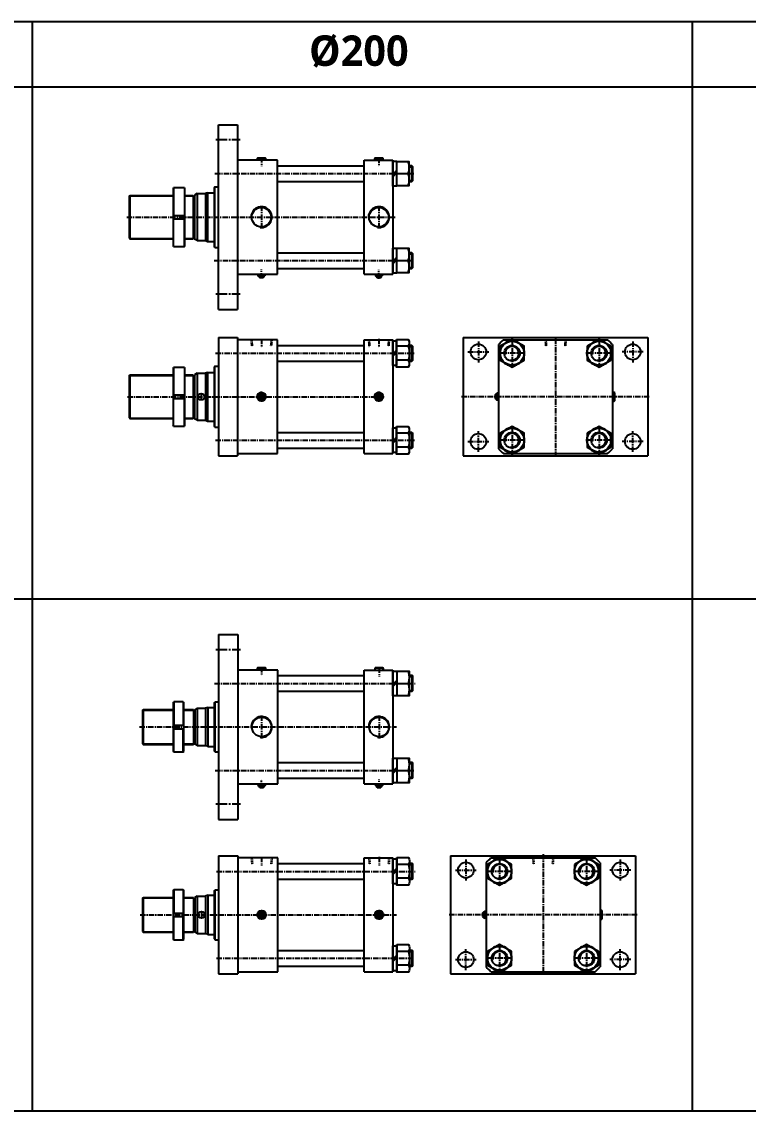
# Model space of a CAD drawing. Extents: x -819 to 8226, y -8942 to 4052.
# Drawn here: x 4885 to 6555, y 0 to 2506 of the extents above; entities that cross this region are included whole.
import ezdxf

# ---------------------------------------------------------------- set-up
doc = ezdxf.new("R2010")
doc.units = 0
doc.header["$LTSCALE"] = 10
doc.header["$MEASUREMENT"] = 0
for name, pattern in [('CENTER', [2, 1.25, -0.25, 0.25, -0.25]), ('CENTERX2', [4, 2.5, -0.5, 0.5, -0.5]), ('HIDDEN', [0.375, 0.25, -0.125])]:
    doc.linetypes.add(name, pattern=pattern)
doc.layers.get('0').update_dxf_attribs({"linetype": 'CONTINUOUS'})
doc.layers.get('DEFPOINTS').update_dxf_attribs({"linetype": 'CONTINUOUS'})
for name, color, linetype in [('CEN', 1, 'CENTERX2'), ('CENTER', 1, 'CENTER'), ('DIM', 2, 'CONTINUOUS'), ('ML', 7, 'CONTINUOUS'), ('THIN', 3, 'CONTINUOUS')]:
    doc.layers.add(name, color=color, linetype=linetype)
doc.styles.add('문자', font='romans.shx')

msp = doc.modelspace()

# ---------------------------------------------------------------- linework, layer by layer
for p, q in [((8226, 2505.7), (0, 2505.7)), ((4909.1, 0), (4909.1, 2505.7)), ((6426.9, 0), (6426.9, 2505.7)), ((8226, 2355.7), (0, 2355.7)), ((8226, 1177.9), (0, 1177.9)), ((8226, 0), (0, 0))]:
    msp.add_line(p, q)
at = {"layer": 'CEN', "color": 1, "linetype": 'CENTER', "ltscale": 1.5}
for p, q in [((5386.9, 2233.9), (5330.9, 2233.9)), ((5386.9, 1878.9), (5330.9, 1878.9)), ((5387.4, 1061.3), (5331.4, 1061.3)), ((5387.4, 706.3), (5331.4, 706.3))]:
    msp.add_line(p, q, dxfattribs=at)
at = {"layer": 'CEN', "color": 1, "linetype": 'CENTER'}
for p, q in [((5934.8, 1770.4), (5934.8, 1722.4)), ((6289.8, 1770.4), (6289.8, 1722.4)), ((5910.8, 1746.4), (5958.8, 1746.4)), ((6313.8, 1746.4), (6265.8, 1746.4)), ((5934.8, 1516.4), (5934.8, 1564.4)), ((6289.8, 1516.4), (6289.8, 1564.4)), ((5910.8, 1540.4), (5958.8, 1540.4)), ((6313.8, 1540.4), (6265.8, 1540.4)), ((5906.1, 578.7), (5906.1, 530.7)), ((6261.1, 578.7), (6261.1, 530.7)), ((5882.1, 554.7), (5930.1, 554.7)), ((6285.1, 554.7), (6237.1, 554.7)), ((5906.1, 324.7), (5906.1, 372.7)), ((6261.1, 324.7), (6261.1, 372.7)), ((5882.1, 348.7), (5930.1, 348.7)), ((6285.1, 348.7), (6237.1, 348.7))]:
    msp.add_line(p, q, dxfattribs=at)
at = {"layer": 'CENTER'}
for p, q in [((6012.3, 1775.2), (6012.3, 1711.5)), ((6212.3, 1775.2), (6212.3, 1711.5)), ((6039.9, 1743.4), (5984.7, 1743.4)), ((6239.9, 1743.4), (6184.7, 1743.4)), ((6012.3, 1575.2), (6012.3, 1511.5)), ((6212.3, 1575.2), (6212.3, 1511.5)), ((6039.9, 1543.4), (5984.7, 1543.4)), ((6239.9, 1543.4), (6184.7, 1543.4)), ((5983.6, 583.6), (5983.6, 519.8)), ((6183.6, 583.6), (6183.6, 519.8)), ((6011.2, 551.7), (5956, 551.7)), ((6211.2, 551.7), (6156, 551.7)), ((5983.6, 383.6), (5983.6, 319.8)), ((6183.6, 383.6), (6183.6, 319.8)), ((6011.2, 351.7), (5956, 351.7)), ((6211.2, 351.7), (6156, 351.7))]:
    msp.add_line(p, q, dxfattribs=at)
at = {"layer": 'DEFPOINTS', "color": 0, "linetype": 'ByBlock'}
for p in [(5326.9, 1711.9), (5336.9, 1713.4), (5336.9, 1573.4), (5337.4, 587.7)]:
    msp.add_point(p, dxfattribs=at)
at = {"layer": 'DIM', "color": 6, "linetype": 'HIDDEN'}
for p, q in [((5412, 1774.4), (5413.3, 1759.4)), ((5413.5, 1774.4), (5414.8, 1759.4)), ((5458.3, 1774.4), (5457, 1759.4)), ((5459.8, 1774.4), (5458.5, 1759.4)), ((5682, 1774.4), (5683.3, 1759.4)), ((5683.5, 1774.4), (5684.8, 1759.4)), ((5728.3, 1774.4), (5727, 1759.4)), ((5729.8, 1774.4), (5728.5, 1759.4)), ((6088.4, 1774.4), (6089.7, 1759.4)), ((6089.9, 1774.4), (6091.2, 1759.4)), ((6134.7, 1774.4), (6133.4, 1759.4)), ((6136.2, 1774.4), (6134.9, 1759.4)), ((5412.5, 582.7), (5413.8, 567.7)), ((5414, 582.7), (5415.3, 567.7)), ((5458.8, 582.7), (5457.5, 567.7)), ((5460.3, 582.7), (5459, 567.7)), ((5682.5, 582.7), (5683.8, 567.7)), ((5684, 582.7), (5685.3, 567.7)), ((5728.8, 582.7), (5727.5, 567.7)), ((5730.3, 582.7), (5729, 567.7)), ((6059.7, 582.7), (6061, 567.7)), ((6061.2, 582.7), (6062.5, 567.7)), ((6106.1, 582.7), (6104.7, 567.7)), ((6107.5, 582.7), (6106.2, 567.7))]:
    msp.add_line(p, q, dxfattribs=at)
at = {"layer": 'ML'}
for p, q in [((5336.9, 1843.9), (5336.9, 2268.9)), ((5336.9, 2268.9), (5380.9, 2268.9)), ((5380.9, 2268.9), (5380.9, 1843.9)), ((5472.9, 2187.4), (5380.9, 2187.4)), ((5426.9, 2192.4), (5425.9, 2191.4)), ((5445.9, 2191.4), (5425.9, 2191.4)), ((5425.9, 2191.4), (5425.9, 2187.4)), ((5444.9, 2192.4), (5426.9, 2192.4)), ((5444.9, 2192.4), (5445.9, 2191.4)), ((5445.9, 2187.4), (5445.9, 2191.4)), ((5472.9, 1925.4), (5472.9, 2187.4)), ((5671.9, 1925.4), (5671.9, 2187.4)), ((5671.9, 2187.4), (5737.9, 2187.4)), ((5696.9, 2192.4), (5695.9, 2191.4)), ((5715.9, 2191.4), (5695.9, 2191.4)), ((5695.9, 2191.4), (5695.9, 2187.4)), ((5714.9, 2192.4), (5696.9, 2192.4)), ((5714.9, 2192.4), (5715.9, 2191.4)), ((5715.9, 2187.4), (5715.9, 2191.4)), ((5737.9, 2187.4), (5737.9, 1925.4)), ((5746.9, 2163.4), (5737.9, 2154.4)), ((5746.9, 2158.3), (5737.9, 2149.3)), ((5746.9, 2156.4), (5773.5, 2156.4)), ((5781.8, 2138.4), (5781.8, 2174.4)), ((5131.9, 2104.9), (5133.4, 2106.4)), ((5131.9, 2104.9), (5131.9, 2007.9)), ((5133.4, 2106.4), (5133.4, 2006.4)), ((5232.8, 2122.9), (5233.8, 2123.9)), ((5232.8, 2122.9), (5232.8, 1989.9)), ((5233.8, 2123.9), (5233.8, 2060.4)), ((5258.8, 2123.9), (5233.8, 2123.9)), ((5258.8, 2123.9), (5258.8, 2060.4)), ((5258.8, 2123.9), (5259.8, 2122.9)), ((5259.8, 1989.9), (5259.8, 2122.9)), ((5278.9, 2106.4), (5278.9, 2006.4)), ((5278.9, 2104.9), (5281.9, 2104.9)), ((5287.9, 2110.4), (5281.9, 2106.9)), ((5281.9, 2106.9), (5281.9, 2005.8)), ((5287.9, 2110.4), (5287.9, 2002.4)), ((5311.9, 2112.4), (5306.9, 2110.4)), ((5306.9, 2110.4), (5306.9, 2002.4)), ((5311.9, 2112.4), (5311.9, 2000.4)), ((5328.4, 2126.4), (5326.9, 2124.9)), ((5326.9, 2124.4), (5326.9, 1988.4)), ((5328.4, 2126.4), (5336.9, 2126.4)), ((5328.9, 1986.4), (5328.9, 2126.4)), ((5232.8, 2060.4), (5259.8, 2060.4)), ((5232.8, 2052.4), (5259.8, 2052.4)), ((5233.8, 1988.9), (5233.8, 2052.4)), ((5258.8, 1988.9), (5258.8, 2052.4)), ((5131.9, 2007.9), (5133.4, 2006.4)), ((5278.9, 2007.9), (5281.9, 2007.9)), ((5287.9, 2002.4), (5281.9, 2005.8)), ((5233.8, 1988.9), (5232.8, 1989.9)), ((5233.8, 1988.9), (5258.8, 1988.9)), ((5258.8, 1988.9), (5259.8, 1989.9)), ((5306.9, 2002.4), (5311.9, 2000.4)), ((5328.4, 1986.4), (5326.9, 1987.9)), ((5328.4, 1986.4), (5336.9, 1986.4)), ((5746.9, 1963.4), (5737.9, 1954.4)), ((5746.9, 1958.3), (5737.9, 1949.3)), ((5746.9, 1956.4), (5773.5, 1956.4)), ((5781.8, 1938.4), (5781.8, 1974.4)), ((5380.9, 1925.4), (5472.9, 1925.4)), ((5427.9, 1925.4), (5427.9, 1921.4)), ((5427.9, 1921.4), (5434.6, 1921.4)), ((5428.9, 1920.4), (5427.9, 1921.4)), ((5428.9, 1920.4), (5442.9, 1920.4)), ((5430.9, 1920.4), (5430.9, 1918.4)), ((5430.9, 1918.4), (5440.9, 1918.4)), ((5431.9, 1917.4), (5430.9, 1918.4)), ((5431.9, 1917.4), (5439.9, 1917.4)), ((5434.6, 1920.4), (5434.6, 1925.4)), ((5437.2, 1920.4), (5437.2, 1925.4)), ((5443.9, 1921.4), (5437.2, 1921.4)), ((5439.9, 1917.4), (5440.9, 1918.4)), ((5440.9, 1920.4), (5440.9, 1918.4)), ((5442.9, 1920.4), (5443.9, 1921.4)), ((5443.9, 1925.4), (5443.9, 1921.4)), ((5671.9, 1925.4), (5737.9, 1925.4)), ((5697.9, 1925.4), (5697.9, 1921.4)), ((5697.9, 1921.4), (5704.6, 1921.4)), ((5698.9, 1920.4), (5697.9, 1921.4)), ((5698.9, 1920.4), (5712.9, 1920.4)), ((5700.9, 1920.4), (5700.9, 1918.4)), ((5701.9, 1917.4), (5700.9, 1918.4)), ((5700.9, 1918.4), (5710.9, 1918.4)), ((5701.9, 1917.4), (5709.9, 1917.4)), ((5704.6, 1920.4), (5704.6, 1925.4)), ((5707.2, 1920.4), (5707.2, 1925.4)), ((5713.9, 1921.4), (5707.2, 1921.4)), ((5709.9, 1917.4), (5710.9, 1918.4)), ((5710.9, 1920.4), (5710.9, 1918.4)), ((5712.9, 1920.4), (5713.9, 1921.4)), ((5713.9, 1925.4), (5713.9, 1921.4)), ((5336.9, 1843.9), (5380.9, 1843.9)), ((5336.9, 1779.4), (5336.9, 1507.4)), ((5336.9, 1779.4), (5380.9, 1779.4)), ((5380.9, 1779.4), (5380.9, 1507.4)), ((5899.8, 1779.4), (6324.8, 1779.4)), ((5899.8, 1779.4), (5899.8, 1507.4)), ((6324.8, 1779.4), (6324.8, 1507.4)), ((5472.9, 1774.4), (5380.9, 1774.4)), ((5472.9, 1512.4), (5472.9, 1774.4)), ((5671.9, 1512.4), (5671.9, 1774.4)), ((5671.9, 1774.4), (5737.9, 1774.4)), ((5737.9, 1774.4), (5737.9, 1512.4)), ((5773.5, 1759.3), (5746.9, 1759.3)), ((5775.9, 1767.2), (5775.9, 1719.6)), ((5781.8, 1725.4), (5781.8, 1761.4)), ((5981.3, 1763.1), (5981.3, 1523.6)), ((5992.5, 1774.4), (6011, 1774.4)), ((6013.6, 1774.4), (6211, 1774.4)), ((6213.6, 1774.4), (6232.1, 1774.4)), ((6243.3, 1763.1), (6243.3, 1523.6)), ((5746.9, 1750.4), (5737.9, 1741.4)), ((5746.9, 1745.3), (5737.9, 1736.3)), ((5232.8, 1709.9), (5233.8, 1710.9)), ((5232.8, 1709.9), (5232.8, 1576.9)), ((5258.8, 1710.9), (5233.8, 1710.9)), ((5233.8, 1710.9), (5233.8, 1647.4)), ((5258.8, 1710.9), (5258.8, 1647.4)), ((5258.8, 1710.9), (5259.8, 1709.9)), ((5259.8, 1576.9), (5259.8, 1709.9)), ((5328.4, 1713.4), (5326.9, 1711.9)), ((5326.9, 1711.4), (5326.9, 1575.4)), ((5328.4, 1713.4), (5336.9, 1713.4)), ((5328.9, 1573.4), (5328.9, 1713.4)), ((5773.5, 1727.5), (5746.9, 1727.5)), ((5131.9, 1691.9), (5133.4, 1693.4)), ((5131.9, 1691.9), (5131.9, 1594.9)), ((5133.4, 1693.4), (5133.4, 1593.4)), ((5278.9, 1693.4), (5278.9, 1593.4)), ((5278.9, 1691.9), (5281.9, 1691.9)), ((5287.9, 1697.4), (5281.9, 1693.9)), ((5281.9, 1693.9), (5281.9, 1592.8)), ((5287.9, 1697.4), (5287.9, 1589.4)), ((5311.9, 1699.4), (5306.9, 1697.4)), ((5306.9, 1697.4), (5306.9, 1589.4)), ((5311.9, 1699.4), (5311.9, 1587.4)), ((5232.8, 1647.4), (5259.8, 1647.4)), ((5232.8, 1639.4), (5259.8, 1639.4)), ((5233.8, 1575.9), (5233.8, 1639.4)), ((5258.8, 1575.9), (5258.8, 1639.4)), ((5434.6, 1651.3), (5428, 1644.7)), ((5428, 1642.1), (5434.6, 1635.5)), ((5437.2, 1651.3), (5443.8, 1644.7)), ((5443.8, 1642.1), (5437.2, 1635.5)), ((5704.6, 1651.3), (5698, 1644.7)), ((5698, 1642.1), (5704.6, 1635.5)), ((5707.2, 1651.3), (5713.8, 1644.7)), ((5713.8, 1642.1), (5707.2, 1635.5)), ((5973.3, 1647.4), (5974.3, 1648.4)), ((5973.3, 1647.4), (5973.3, 1639.4)), ((5973.3, 1639.4), (5974.3, 1638.4)), ((5974.3, 1648.4), (5974.3, 1638.4)), ((5976.3, 1648.4), (5974.3, 1648.4)), ((5976.3, 1638.4), (5974.3, 1638.4)), ((5976.3, 1650.4), (5977.3, 1651.4)), ((5976.3, 1650.4), (5976.3, 1636.4)), ((5976.3, 1644.7), (5981.3, 1644.7)), ((5976.3, 1642.1), (5981.3, 1642.1)), ((5976.3, 1636.4), (5977.3, 1635.4)), ((5977.3, 1651.4), (5977.3, 1644.7)), ((5981.3, 1651.4), (5977.3, 1651.4)), ((5977.3, 1635.4), (5977.3, 1642.1)), ((5981.3, 1635.4), (5977.3, 1635.4)), ((6247.3, 1653.4), (6243.3, 1653.4)), ((6243.3, 1633.4), (6247.3, 1633.4)), ((6247.3, 1633.4), (6247.3, 1653.4)), ((6248.3, 1652.4), (6247.3, 1653.4)), ((6248.3, 1634.4), (6247.3, 1633.4)), ((6248.3, 1634.4), (6248.3, 1652.4)), ((5131.9, 1594.9), (5133.4, 1593.4)), ((5278.9, 1594.9), (5281.9, 1594.9)), ((5287.9, 1589.4), (5281.9, 1592.8)), ((5306.9, 1589.4), (5311.9, 1587.4)), ((5233.8, 1575.9), (5232.8, 1576.9)), ((5233.8, 1575.9), (5258.8, 1575.9)), ((5258.8, 1575.9), (5259.8, 1576.9)), ((5328.4, 1573.4), (5326.9, 1574.9)), ((5328.4, 1573.4), (5336.9, 1573.4)), ((5773.5, 1559.3), (5746.9, 1559.3)), ((5775.9, 1567.2), (5775.9, 1519.6)), ((5781.8, 1525.4), (5781.8, 1561.4)), ((5746.9, 1550.4), (5737.9, 1541.4)), ((5746.9, 1545.3), (5737.9, 1536.3)), ((5336.9, 1507.4), (5380.9, 1507.4)), ((5380.9, 1512.4), (5472.9, 1512.4)), ((5671.9, 1512.4), (5737.9, 1512.4)), ((5773.5, 1527.5), (5746.9, 1527.5)), ((5899.8, 1507.4), (6324.8, 1507.4)), ((5992.5, 1512.4), (6011, 1512.4)), ((6013.6, 1512.4), (6211, 1512.4)), ((6213.6, 1512.4), (6232.1, 1512.4)), ((5337.4, 1096.3), (5337.4, 671.3)), ((5337.4, 1096.3), (5381.4, 1096.3)), ((5381.4, 1096.3), (5381.4, 671.3)), ((5473.4, 1014.8), (5381.4, 1014.8)), ((5427.4, 1019.8), (5426.4, 1018.8)), ((5446.4, 1018.8), (5426.4, 1018.8)), ((5426.4, 1018.8), (5426.4, 1014.8)), ((5445.4, 1019.8), (5427.4, 1019.8)), ((5445.4, 1019.8), (5446.4, 1018.8)), ((5446.4, 1014.8), (5446.4, 1018.8)), ((5473.4, 752.8), (5473.4, 1014.8)), ((5672.4, 752.8), (5672.4, 1014.8)), ((5672.4, 1014.8), (5738.4, 1014.8)), ((5697.4, 1019.8), (5696.4, 1018.8)), ((5716.4, 1018.8), (5696.4, 1018.8)), ((5696.4, 1018.8), (5696.4, 1014.8)), ((5715.4, 1019.8), (5697.4, 1019.8)), ((5715.4, 1019.8), (5716.4, 1018.8)), ((5716.4, 1014.8), (5716.4, 1018.8)), ((5738.4, 1014.8), (5738.4, 752.8)), ((5747.4, 990.9), (5738.4, 981.9)), ((5747.4, 985.8), (5738.4, 976.8)), ((5747.4, 983.8), (5773.9, 983.8)), ((5782.2, 965.8), (5782.2, 1001.8)), ((5233.2, 940.3), (5234.2, 941.3)), ((5233.2, 940.3), (5233.2, 827.3)), ((5234.2, 941.3), (5234.2, 887.8)), ((5256.2, 941.3), (5234.2, 941.3)), ((5256.2, 941.3), (5256.2, 887.8)), ((5256.2, 941.3), (5257.2, 940.3)), ((5257.2, 827.3), (5257.2, 940.3)), ((5312.4, 928.8), (5307.4, 926.8)), ((5312.4, 928.8), (5312.4, 838.8)), ((5327.4, 939.3), (5329.4, 941.3)), ((5327.4, 939.3), (5327.4, 828.3)), ((5329.4, 826.3), (5329.4, 941.3)), ((5329.4, 941.3), (5337.4, 941.3)), ((5162.4, 922.3), (5163.9, 923.8)), ((5162.4, 922.3), (5162.4, 845.3)), ((5163.9, 923.8), (5163.9, 843.8)), ((5279.4, 923.8), (5279.4, 843.8)), ((5279.4, 922.3), (5282.4, 922.3)), ((5288.4, 926.8), (5282.4, 923.3)), ((5282.4, 923.3), (5282.4, 844.3)), ((5288.4, 926.8), (5288.4, 840.8)), ((5307.4, 926.8), (5307.4, 840.8)), ((5233.2, 887.8), (5257.2, 887.8)), ((5233.2, 879.8), (5257.2, 879.8)), ((5234.2, 826.3), (5234.2, 879.8)), ((5256.2, 826.3), (5256.2, 879.8)), ((5162.4, 845.3), (5163.9, 843.8)), ((5234.2, 826.3), (5233.2, 827.3)), ((5256.2, 826.3), (5257.2, 827.3)), ((5279.4, 845.3), (5282.4, 845.3)), ((5288.4, 840.8), (5282.4, 844.3)), ((5312.4, 838.8), (5307.4, 840.8)), ((5327.4, 828.3), (5329.4, 826.3)), ((5234.2, 826.3), (5256.2, 826.3)), ((5329.4, 826.3), (5337.4, 826.3)), ((5747.4, 790.9), (5738.4, 781.9)), ((5747.4, 785.8), (5738.4, 776.8)), ((5747.4, 783.8), (5773.9, 783.8)), ((5782.2, 765.8), (5782.2, 801.8)), ((5381.4, 752.8), (5473.4, 752.8)), ((5428.4, 752.8), (5428.4, 748.8)), ((5435.1, 747.8), (5435.1, 752.8)), ((5437.7, 747.8), (5437.7, 752.8)), ((5444.4, 752.8), (5444.4, 748.8)), ((5672.4, 752.8), (5738.4, 752.8)), ((5698.4, 752.8), (5698.4, 748.8)), ((5705.1, 747.8), (5705.1, 752.8)), ((5707.7, 747.8), (5707.7, 752.8)), ((5714.4, 752.8), (5714.4, 748.8)), ((5428.4, 748.8), (5435.1, 748.8)), ((5429.4, 747.8), (5428.4, 748.8)), ((5429.4, 747.8), (5443.4, 747.8)), ((5431.4, 747.8), (5431.4, 745.8)), ((5431.4, 745.8), (5441.4, 745.8)), ((5432.4, 744.8), (5431.4, 745.8)), ((5432.4, 744.8), (5440.4, 744.8)), ((5444.4, 748.8), (5437.7, 748.8)), ((5440.4, 744.8), (5441.4, 745.8)), ((5441.4, 747.8), (5441.4, 745.8)), ((5443.4, 747.8), (5444.4, 748.8)), ((5698.4, 748.8), (5705.1, 748.8)), ((5699.4, 747.8), (5698.4, 748.8)), ((5699.4, 747.8), (5713.4, 747.8)), ((5701.4, 747.8), (5701.4, 745.8)), ((5702.4, 744.8), (5701.4, 745.8)), ((5701.4, 745.8), (5711.4, 745.8)), ((5702.4, 744.8), (5710.4, 744.8)), ((5714.4, 748.8), (5707.7, 748.8)), ((5710.4, 744.8), (5711.4, 745.8)), ((5711.4, 747.8), (5711.4, 745.8)), ((5713.4, 747.8), (5714.4, 748.8)), ((5337.4, 671.3), (5381.4, 671.3)), ((5337.4, 587.7), (5337.4, 315.7)), ((5337.4, 587.7), (5381.4, 587.7)), ((5381.4, 587.7), (5381.4, 315.7)), ((5473.4, 582.7), (5381.4, 582.7)), ((5473.4, 320.7), (5473.4, 582.7)), ((5672.4, 320.7), (5672.4, 582.7)), ((5672.4, 582.7), (5738.4, 582.7)), ((5738.4, 582.7), (5738.4, 320.7)), ((5871.1, 587.7), (6296.1, 587.7)), ((5871.1, 587.7), (5871.1, 315.7)), ((5963.9, 582.7), (5982.3, 582.7)), ((5984.9, 582.7), (6182.3, 582.7)), ((6184.9, 582.7), (6203.4, 582.7)), ((6296.1, 587.7), (6296.1, 315.7)), ((5747.4, 558.7), (5738.4, 549.7)), ((5747.4, 553.6), (5738.4, 544.6)), ((5773.9, 567.6), (5747.4, 567.6)), ((5776.4, 575.5), (5776.4, 527.9)), ((5782.2, 533.7), (5782.2, 569.7)), ((5952.6, 571.5), (5952.6, 331.9)), ((6214.6, 571.5), (6214.6, 331.9)), ((5773.9, 535.8), (5747.4, 535.8)), ((5233.2, 508.2), (5234.2, 509.2)), ((5233.2, 508.2), (5233.2, 395.2)), ((5256.2, 509.2), (5234.2, 509.2)), ((5234.2, 509.2), (5234.2, 455.7)), ((5256.2, 509.2), (5257.2, 508.2)), ((5256.2, 509.2), (5256.2, 455.7)), ((5257.2, 395.2), (5257.2, 508.2)), ((5327.4, 507.2), (5329.4, 509.2)), ((5327.4, 507.2), (5327.4, 396.2)), ((5329.4, 509.2), (5337.4, 509.2)), ((5329.4, 394.2), (5329.4, 509.2)), ((5162.4, 490.2), (5163.9, 491.7)), ((5162.4, 490.2), (5162.4, 413.2)), ((5163.9, 491.7), (5163.9, 411.7)), ((5279.4, 491.7), (5279.4, 411.7)), ((5279.4, 490.2), (5282.4, 490.2)), ((5288.4, 494.7), (5282.4, 491.2)), ((5282.4, 491.2), (5282.4, 412.1)), ((5288.4, 494.7), (5288.4, 408.7)), ((5312.4, 496.7), (5307.4, 494.7)), ((5307.4, 494.7), (5307.4, 408.7)), ((5312.4, 496.7), (5312.4, 406.7)), ((5233.2, 455.7), (5257.2, 455.7)), ((5435.1, 459.6), (5428.5, 453)), ((5437.7, 459.6), (5444.3, 453)), ((5705.1, 459.6), (5698.5, 453)), ((5707.7, 459.6), (5714.3, 453)), ((5944.6, 455.7), (5945.6, 456.7)), ((5944.6, 455.7), (5944.6, 447.7)), ((5945.6, 456.7), (5945.6, 446.7)), ((5947.6, 456.7), (5945.6, 456.7)), ((5947.6, 458.7), (5948.6, 459.7)), ((5947.6, 458.7), (5947.6, 444.7)), ((5947.6, 453), (5952.6, 453)), ((5948.6, 459.7), (5948.6, 453)), ((5952.6, 459.7), (5948.6, 459.7)), ((6218.6, 461.7), (6214.6, 461.7)), ((6218.6, 441.7), (6218.6, 461.7)), ((6219.6, 460.7), (6218.6, 461.7)), ((6219.6, 442.7), (6219.6, 460.7)), ((5233.2, 447.7), (5257.2, 447.7)), ((5234.2, 394.2), (5234.2, 447.7)), ((5256.2, 394.2), (5256.2, 447.7)), ((5428.5, 450.4), (5435.1, 443.8)), ((5444.3, 450.4), (5437.7, 443.8)), ((5698.5, 450.4), (5705.1, 443.8)), ((5714.3, 450.4), (5707.7, 443.8)), ((5944.6, 447.7), (5945.6, 446.7)), ((5947.6, 446.7), (5945.6, 446.7)), ((5947.6, 450.4), (5952.6, 450.4)), ((5947.6, 444.7), (5948.6, 443.7)), ((5948.6, 443.7), (5948.6, 450.4)), ((5952.6, 443.7), (5948.6, 443.7)), ((6214.6, 441.7), (6218.6, 441.7)), ((6219.6, 442.7), (6218.6, 441.7)), ((5162.4, 413.2), (5163.9, 411.7)), ((5279.4, 413.2), (5282.4, 413.2)), ((5288.4, 408.7), (5282.4, 412.1)), ((5312.4, 406.7), (5307.4, 408.7)), ((5234.2, 394.2), (5233.2, 395.2)), ((5234.2, 394.2), (5256.2, 394.2)), ((5256.2, 394.2), (5257.2, 395.2)), ((5327.4, 396.2), (5329.4, 394.2)), ((5329.4, 394.2), (5337.4, 394.2)), ((5747.4, 358.7), (5738.4, 349.7)), ((5747.4, 353.6), (5738.4, 344.6)), ((5773.9, 367.6), (5747.4, 367.6)), ((5776.4, 375.5), (5776.4, 327.9)), ((5782.2, 333.7), (5782.2, 369.7)), ((5773.9, 335.8), (5747.4, 335.8)), ((5337.4, 315.7), (5381.4, 315.7)), ((5381.4, 320.7), (5473.4, 320.7)), ((5672.4, 320.7), (5738.4, 320.7)), ((5871.1, 315.7), (6296.1, 315.7)), ((5963.9, 320.7), (5982.3, 320.7)), ((5984.9, 320.7), (6182.3, 320.7)), ((6184.9, 320.7), (6203.4, 320.7))]:
    msp.add_line(p, q, dxfattribs=at)
at = {"layer": 'ML', "color": 2}
for p, q in [((5426.4, 2191.9), (5426.4, 2187.4)), ((5445.4, 2187.4), (5445.4, 2191.9)), ((5696.4, 2191.9), (5696.4, 2187.4)), ((5715.4, 2187.4), (5715.4, 2191.9)), ((5132.4, 2105.4), (5232.8, 2105.4)), ((5259.8, 2105.4), (5278.9, 2105.4)), ((5132.4, 2007.4), (5232.8, 2007.4)), ((5259.8, 2007.4), (5278.9, 2007.4)), ((5431.4, 1920.4), (5431.4, 1917.9)), ((5440.4, 1920.4), (5440.4, 1917.9)), ((5701.4, 1920.4), (5701.4, 1917.9)), ((5710.4, 1920.4), (5710.4, 1917.9)), ((5132.4, 1692.4), (5232.8, 1692.4)), ((5259.8, 1692.4), (5278.9, 1692.4)), ((5976.3, 1647.9), (5973.8, 1647.9)), ((5976.3, 1638.9), (5973.8, 1638.9)), ((6247.8, 1652.9), (6243.3, 1652.9)), ((6243.3, 1633.9), (6247.8, 1633.9)), ((5132.4, 1594.4), (5232.8, 1594.4)), ((5259.8, 1594.4), (5278.9, 1594.4)), ((5426.9, 1019.3), (5426.9, 1014.8)), ((5445.9, 1014.8), (5445.9, 1019.3)), ((5696.9, 1019.3), (5696.9, 1014.8)), ((5715.9, 1014.8), (5715.9, 1019.3)), ((5162.9, 922.8), (5233.2, 922.8)), ((5257.2, 922.8), (5279.4, 922.8)), ((5162.9, 844.8), (5233.2, 844.8)), ((5257.2, 844.8), (5279.4, 844.8)), ((5431.9, 747.8), (5431.9, 745.3)), ((5440.9, 747.8), (5440.9, 745.3)), ((5701.9, 747.8), (5701.9, 745.3)), ((5710.9, 747.8), (5710.9, 745.3)), ((5162.9, 490.7), (5233.2, 490.7)), ((5257.2, 490.7), (5279.4, 490.7)), ((5947.6, 456.2), (5945.1, 456.2)), ((6219.1, 461.2), (6214.6, 461.2)), ((5947.6, 447.2), (5945.1, 447.2)), ((6214.6, 442.2), (6219.1, 442.2)), ((5162.9, 412.7), (5233.2, 412.7)), ((5257.2, 412.7), (5279.4, 412.7))]:
    msp.add_line(p, q, dxfattribs=at)
at = {"layer": 'ML', "color": 1, "linetype": 'CENTER'}
for p, q in [((5435.9, 2194.2), (5435.9, 2173.8)), ((5705.9, 2193.1), (5705.9, 2172.6)), ((5329.1, 2156.4), (5789.1, 2156.4)), ((5435.9, 2082.7), (5435.9, 2030.1)), ((5705.9, 2082.7), (5705.9, 2030.1)), ((5126.1, 2056.4), (5745.7, 2056.4)), ((5326.9, 1956.4), (5786.1, 1956.4)), ((5435.9, 1915.4), (5435.9, 1935.8)), ((5705.9, 1914.8), (5705.9, 1935.3)), ((5435.9, 1776.7), (5435.9, 1756.2)), ((5705.9, 1776.7), (5705.9, 1756.2)), ((6112.3, 1777.4), (6112.3, 1509.9)), ((5330.6, 1743.4), (5787.2, 1743.4)), ((5435.9, 1654.4), (5435.9, 1632.4)), ((5705.9, 1654.4), (5705.9, 1632.4)), ((5127.7, 1643.4), (5701.7, 1643.4)), ((5297.4, 1651.6), (5297.4, 1635.1)), ((6328, 1643.4), (5896.3, 1643.4)), ((5330.4, 1543.4), (5788.9, 1543.4)), ((5436.4, 1021.7), (5436.4, 1001.2)), ((5706.4, 1020.5), (5706.4, 1000.1)), ((5328.2, 983.8), (5789.6, 983.8)), ((5436.4, 910.1), (5436.4, 857.5)), ((5706.4, 910.1), (5706.4, 857.5)), ((5155.5, 883.8), (5746.2, 883.8)), ((5329.2, 783.8), (5786.6, 783.8)), ((5436.4, 742.8), (5436.4, 763.2)), ((5706.4, 742.3), (5706.4, 762.7)), ((5436.4, 585), (5436.4, 564.5)), ((5706.4, 585), (5706.4, 564.5)), ((6083.6, 591.4), (6083.6, 312.4)), ((5332.9, 551.7), (5789.6, 551.7)), ((5156.9, 451.7), (5746.2, 451.7)), ((5297.9, 459.9), (5297.9, 443.4)), ((5436.4, 462.7), (5436.4, 440.7)), ((5706.4, 462.7), (5706.4, 440.7)), ((6299.8, 451.7), (5864.8, 451.7)), ((5332.6, 351.7), (5786.6, 351.7))]:
    msp.add_line(p, q, dxfattribs=at)
at = {"layer": 'ML', "color": 7, "linetype": 'Continuous'}
for p, q in [((5472.9, 2174.4), (5671.9, 2174.4)), ((5472.9, 2138.4), (5671.9, 2138.4)), ((5133.4, 2106.4), (5232.8, 2106.4)), ((5259.8, 2106.4), (5278.9, 2106.4)), ((5287.9, 2110.4), (5306.9, 2110.4)), ((5311.9, 2112.4), (5326.9, 2112.4)), ((5133.4, 2006.4), (5232.8, 2006.4)), ((5259.8, 2006.4), (5278.9, 2006.4)), ((5287.9, 2002.4), (5306.9, 2002.4)), ((5311.9, 2000.4), (5326.9, 2000.4)), ((5472.9, 1974.4), (5671.9, 1974.4)), ((5472.9, 1938.4), (5671.9, 1938.4)), ((5472.9, 1761.4), (5671.9, 1761.4)), ((5472.9, 1725.4), (5671.9, 1725.4)), ((5133.4, 1693.4), (5232.8, 1693.4)), ((5259.8, 1693.4), (5278.9, 1693.4)), ((5287.9, 1697.4), (5306.9, 1697.4)), ((5311.9, 1699.4), (5326.9, 1699.4)), ((5133.4, 1593.4), (5232.8, 1593.4)), ((5259.8, 1593.4), (5278.9, 1593.4)), ((5287.9, 1589.4), (5306.9, 1589.4)), ((5311.9, 1587.4), (5326.9, 1587.4)), ((5472.9, 1561.4), (5671.9, 1561.4)), ((5472.9, 1525.4), (5671.9, 1525.4)), ((5473.4, 1001.8), (5672.4, 1001.8)), ((5473.4, 965.8), (5672.4, 965.8)), ((5312.4, 928.8), (5327.4, 928.8)), ((5163.9, 923.8), (5233.2, 923.8)), ((5257.2, 923.8), (5279.4, 923.8)), ((5288.4, 926.8), (5307.4, 926.8)), ((5163.9, 843.8), (5233.2, 843.8)), ((5257.2, 843.8), (5279.4, 843.8)), ((5288.4, 840.8), (5307.4, 840.8)), ((5312.4, 838.8), (5327.4, 838.8)), ((5473.4, 801.8), (5672.4, 801.8)), ((5473.4, 765.8), (5672.4, 765.8)), ((5473.4, 569.7), (5672.4, 569.7)), ((5473.4, 533.7), (5672.4, 533.7)), ((5163.9, 491.7), (5233.2, 491.7)), ((5257.2, 491.7), (5279.4, 491.7)), ((5288.4, 494.7), (5307.4, 494.7)), ((5312.4, 496.7), (5327.4, 496.7)), ((5163.9, 411.7), (5233.2, 411.7)), ((5257.2, 411.7), (5279.4, 411.7)), ((5288.4, 408.7), (5307.4, 408.7)), ((5312.4, 406.7), (5327.4, 406.7)), ((5473.4, 369.7), (5672.4, 369.7)), ((5473.4, 333.7), (5672.4, 333.7))]:
    msp.add_line(p, q, dxfattribs=at)
at = {"layer": 'ML'}
for points in [[(5737.9, 2127.9), (5737.9, 2184.8), (5746.9, 2184.8), (5746.9, 2127.9), (5737.9, 2127.9)], [(5775.9, 2138.4), (5781.8, 2138.4), (5783.9, 2140.5), (5783.9, 2172.2), (5781.8, 2174.4), (5775.9, 2174.4)], [(5737.9, 1927.9), (5737.9, 1984.8), (5746.9, 1984.8), (5746.9, 1927.9), (5737.9, 1927.9)], [(5775.9, 1938.4), (5781.8, 1938.4), (5783.9, 1940.5), (5783.9, 1972.2), (5781.8, 1974.4), (5775.9, 1974.4)], [(5737.9, 1714.9), (5737.9, 1771.8), (5746.9, 1771.8), (5746.9, 1714.9), (5737.9, 1714.9)], [(5775.9, 1725.4), (5781.8, 1725.4), (5783.9, 1727.5), (5783.9, 1759.2), (5781.8, 1761.4), (5775.9, 1761.4)], [(5984.8, 1759.3), (5984.8, 1727.5), (6012.3, 1711.6), (6039.8, 1727.5), (6039.8, 1759.3), (6012.3, 1775.1), (5984.8, 1759.3)], [(6184.8, 1759.3), (6184.8, 1727.5), (6212.3, 1711.6), (6239.8, 1727.5), (6239.8, 1759.3), (6212.3, 1775.1), (6184.8, 1759.3)], [(5737.9, 1514.9), (5737.9, 1571.8), (5746.9, 1571.8), (5746.9, 1514.9), (5737.9, 1514.9)], [(5775.9, 1525.4), (5781.8, 1525.4), (5783.9, 1527.5), (5783.9, 1559.2), (5781.8, 1561.4), (5775.9, 1561.4)], [(5984.8, 1559.3), (5984.8, 1527.5), (6012.3, 1511.6), (6039.8, 1527.5), (6039.8, 1559.3), (6012.3, 1575.1), (5984.8, 1559.3)], [(6184.8, 1559.3), (6184.8, 1527.5), (6212.3, 1511.6), (6239.8, 1527.5), (6239.8, 1559.3), (6212.3, 1575.1), (6184.8, 1559.3)], [(5738.4, 955.4), (5738.4, 1012.3), (5747.4, 1012.3), (5747.4, 955.4), (5738.4, 955.4)], [(5776.4, 965.8), (5782.2, 965.8), (5784.4, 968), (5784.4, 999.6), (5782.2, 1001.8), (5776.4, 1001.8)], [(5738.4, 755.4), (5738.4, 812.3), (5747.4, 812.3), (5747.4, 755.4), (5738.4, 755.4)], [(5776.4, 765.8), (5782.2, 765.8), (5784.4, 768), (5784.4, 799.6), (5782.2, 801.8), (5776.4, 801.8)], [(5738.4, 523.2), (5738.4, 580.1), (5747.4, 580.1), (5747.4, 523.2), (5738.4, 523.2)], [(5956.1, 567.6), (5956.1, 535.8), (5983.6, 519.9), (6011.1, 535.8), (6011.1, 567.6), (5983.6, 583.4), (5956.1, 567.6)], [(6156.1, 567.6), (6156.1, 535.8), (6183.6, 519.9), (6211.1, 535.8), (6211.1, 567.6), (6183.6, 583.4), (6156.1, 567.6)], [(5776.4, 533.7), (5782.2, 533.7), (5784.4, 535.8), (5784.4, 567.5), (5782.2, 569.7), (5776.4, 569.7)], [(5738.4, 323.2), (5738.4, 380.1), (5747.4, 380.1), (5747.4, 323.2), (5738.4, 323.2)], [(5956.1, 367.6), (5956.1, 335.8), (5983.6, 319.9), (6011.1, 335.8), (6011.1, 367.6), (5983.6, 383.4), (5956.1, 367.6)], [(6156.1, 367.6), (6156.1, 335.8), (6183.6, 319.9), (6211.1, 335.8), (6211.1, 367.6), (6183.6, 383.4), (6156.1, 367.6)], [(5776.4, 333.7), (5782.2, 333.7), (5784.4, 335.8), (5784.4, 367.5), (5782.2, 369.7), (5776.4, 369.7)]]:
    msp.add_lwpolyline(points, dxfattribs=at)
for points in [[(5746.9, 2128.9), (5775.9, 2128.9), (5775.9, 2183.9), (5746.9, 2183.9)], [(5746.9, 1928.9), (5775.9, 1928.9), (5775.9, 1983.9), (5746.9, 1983.9)], [(5747.4, 956.3), (5776.4, 956.3), (5776.4, 1011.3), (5747.4, 1011.3)], [(5747.4, 756.3), (5776.4, 756.3), (5776.4, 811.3), (5747.4, 811.3)]]:
    msp.add_lwpolyline(points, close=True, dxfattribs=at)
for points in [[(5773.5, 2128.9, 0.178633), (5773.5, 2156.4, 0.178633), (5773.5, 2183.9)], [(5773.5, 1928.9, 0.178633), (5773.5, 1956.4, 0.178633), (5773.5, 1983.9)], [(5746.9, 1775.1), (5773.5, 1775.1, -0.309401), (5773.5, 1759.3, -0.154701), (5773.5, 1727.5, -0.309401), (5773.5, 1711.6), (5746.9, 1711.6), (5746.9, 1775.1)], [(5746.9, 1575.1), (5773.5, 1575.1, -0.309401), (5773.5, 1559.3, -0.154701), (5773.5, 1527.5, -0.309401), (5773.5, 1511.6), (5746.9, 1511.6), (5746.9, 1575.1)], [(5773.9, 956.3, 0.178633), (5773.9, 983.8, 0.178633), (5773.9, 1011.3)], [(5773.9, 756.3, 0.178633), (5773.9, 783.8, 0.178633), (5773.9, 811.3)], [(5747.4, 583.4), (5773.9, 583.4, -0.309401), (5773.9, 567.6, -0.154701), (5773.9, 535.8, -0.309401), (5773.9, 519.9), (5747.4, 519.9), (5747.4, 583.4)], [(5747.4, 383.4), (5773.9, 383.4, -0.309401), (5773.9, 367.6, -0.154701), (5773.9, 335.8, -0.309401), (5773.9, 319.9), (5747.4, 319.9), (5747.4, 383.4)]]:
    msp.add_lwpolyline(points, format="xyb", dxfattribs=at)
for centre, radius in [((5435.9, 2056.4), 22.4), ((5705.9, 2056.4), 22.4), ((5934.8, 1746.4), 18), ((6012.3, 1743.4), 27.5), ((6012.3, 1743.4), 18), ((6212.3, 1743.4), 27.5), ((6212.3, 1743.4), 18), ((6289.8, 1746.4), 18), ((5297.4, 1643.4), 7.5), ((5435.9, 1643.4), 10), ((5435.9, 1643.4), 8), ((5435.9, 1643.4), 4.5), ((5705.9, 1643.4), 10), ((5705.9, 1643.4), 8), ((5705.9, 1643.4), 4.5), ((5934.8, 1540.4), 18), ((6012.3, 1543.4), 27.5), ((6012.3, 1543.4), 18), ((6212.3, 1543.4), 27.5), ((6212.3, 1543.4), 18), ((6289.8, 1540.4), 18), ((5436.4, 883.8), 22.4), ((5706.4, 883.8), 22.4), ((5983.6, 551.7), 27.5), ((6183.6, 551.7), 27.5), ((5906.1, 554.7), 18), ((5983.6, 551.7), 18), ((6183.6, 551.7), 18), ((6261.1, 554.7), 18), ((5297.9, 451.7), 7.5), ((5436.4, 451.7), 10), ((5436.4, 451.7), 8), ((5436.4, 451.7), 4.5), ((5706.4, 451.7), 10), ((5706.4, 451.7), 8), ((5706.4, 451.7), 4.5), ((5983.6, 351.7), 27.5), ((6183.6, 351.7), 27.5), ((5906.1, 348.7), 18), ((5983.6, 351.7), 18), ((6183.6, 351.7), 18), ((6261.1, 348.7), 18)]:
    msp.add_circle(centre, radius, dxfattribs=at)
at = {"layer": 'ML', "color": 2}
for centre, radius, start, end in [((5435.9, 2056.4), 23.9, 262.2037, 186.1405), ((5705.9, 2056.4), 23.9, 262.2037, 186.1405), ((6012.3, 1743.4), 15.8, 256.4249, 190.606), ((6212.3, 1743.4), 15.8, 256.4249, 190.606), ((5435.9, 1643.4), 9.5, 261.4114, 188.1478), ((5435.9, 1643.4), 5, 257.904, 186.2569), ((5705.9, 1643.4), 9.5, 261.4114, 188.1478), ((5705.9, 1643.4), 5, 257.904, 186.2569), ((6012.3, 1543.4), 15.8, 256.4249, 190.606), ((6212.3, 1543.4), 15.8, 256.4249, 190.606), ((5436.4, 883.8), 23.9, 262.2037, 186.1405), ((5706.4, 883.8), 23.9, 262.2037, 186.1405), ((5983.6, 551.7), 15.8, 256.4249, 190.606), ((6183.6, 551.7), 15.8, 256.4249, 190.606), ((5436.4, 451.7), 9.5, 261.4114, 188.1478), ((5436.4, 451.7), 5, 257.904, 186.2569), ((5706.4, 451.7), 9.5, 261.4114, 188.1478), ((5706.4, 451.7), 5, 257.904, 186.2569), ((5983.6, 351.7), 15.8, 256.4249, 190.606), ((6183.6, 351.7), 15.8, 256.4249, 190.606)]:
    msp.add_arc(centre, radius, start, end, dxfattribs=at)
at = {"layer": 'ML'}
for centre, radius, start, end in [((6112.3, 1643.4), 177.5, 132.4363, 137.5637), ((6012.3, 1743.4), 28.5, 105.1518, 134.8482), ((6012.3, 1743.4), 28.5, 45.1518, 74.8482), ((6212.3, 1743.4), 28.5, 105.1518, 134.8482), ((6212.3, 1743.4), 28.5, 45.1518, 74.8482), ((6112.3, 1643.4), 177.5, 42.4363, 47.5637), ((6012.3, 1743.4), 28.5, 165.1518, 194.8482), ((6012.3, 1743.4), 28.5, 345.1518, 14.8482), ((6212.3, 1743.4), 28.5, 165.1518, 194.8482), ((6212.3, 1743.4), 28.5, 345.1518, 14.8482), ((6012.3, 1743.4), 28.5, 225.1518, 254.8482), ((6012.3, 1743.4), 28.5, 285.1518, 314.8482), ((6212.3, 1743.4), 28.5, 225.1518, 254.8482), ((6212.3, 1743.4), 28.5, 285.1518, 314.8482), ((6012.3, 1543.4), 28.5, 105.1518, 134.8482), ((6012.3, 1543.4), 28.5, 45.1518, 74.8482), ((6212.3, 1543.4), 28.5, 105.1518, 134.8482), ((6212.3, 1543.4), 28.5, 45.1518, 74.8482), ((6012.3, 1543.4), 28.5, 165.1518, 194.8482), ((6012.3, 1543.4), 28.5, 345.1518, 14.8482), ((6212.3, 1543.4), 28.5, 165.1518, 194.8482), ((6212.3, 1543.4), 28.5, 345.1518, 14.8482), ((6112.3, 1643.4), 177.5, 222.4363, 227.5637), ((6012.3, 1543.4), 28.5, 225.1518, 254.8482), ((6012.3, 1543.4), 28.5, 285.1518, 314.8482), ((6212.3, 1543.4), 28.5, 225.1518, 254.8482), ((6212.3, 1543.4), 28.5, 285.1518, 314.8482), ((6112.3, 1643.4), 177.5, 312.4363, 317.5637), ((6083.6, 451.7), 177.5, 132.4363, 137.5637), ((5983.6, 551.7), 28.5, 105.1518, 134.8482), ((5983.6, 551.7), 28.5, 45.1518, 74.8482), ((6183.6, 551.7), 28.5, 105.1518, 134.8482), ((6183.6, 551.7), 28.5, 45.1518, 74.8482), ((6083.6, 451.7), 177.5, 42.4363, 47.5637), ((5983.6, 551.7), 28.5, 165.1518, 194.8482), ((5983.6, 551.7), 28.5, 345.1518, 14.8482), ((6183.6, 551.7), 28.5, 165.1518, 194.8482), ((6183.6, 551.7), 28.5, 345.1518, 14.8482), ((5983.6, 551.7), 28.5, 225.1518, 254.8482), ((5983.6, 551.7), 28.5, 285.1518, 314.8482), ((6183.6, 551.7), 28.5, 225.1518, 254.8482), ((6183.6, 551.7), 28.5, 285.1518, 314.8482), ((5983.6, 351.7), 28.5, 105.1518, 134.8482), ((5983.6, 351.7), 28.5, 45.1518, 74.8482), ((6183.6, 351.7), 28.5, 105.1518, 134.8482), ((6183.6, 351.7), 28.5, 45.1518, 74.8482), ((5983.6, 351.7), 28.5, 165.1518, 194.8482), ((5983.6, 351.7), 28.5, 345.1518, 14.8482), ((6183.6, 351.7), 28.5, 165.1518, 194.8482), ((6183.6, 351.7), 28.5, 345.1518, 14.8482), ((6083.6, 451.7), 177.5, 222.4363, 227.5637), ((5983.6, 351.7), 28.5, 225.1518, 254.8482), ((5983.6, 351.7), 28.5, 285.1518, 314.8482), ((6183.6, 351.7), 28.5, 225.1518, 254.8482), ((6183.6, 351.7), 28.5, 285.1518, 314.8482), ((6083.6, 451.7), 177.5, 312.4363, 317.5637)]:
    msp.add_arc(centre, radius, start, end, dxfattribs=at)
at = {"layer": 'THIN'}
for p, q in [((5775.9, 2172.2), (5783.9, 2172.2)), ((5775.9, 2140.5), (5783.9, 2140.5)), ((5775.9, 1972.2), (5783.9, 1972.2)), ((5775.9, 1940.5), (5783.9, 1940.5)), ((5775.9, 1759.2), (5783.9, 1759.2)), ((5775.9, 1727.5), (5783.9, 1727.5)), ((5775.9, 1559.2), (5783.9, 1559.2)), ((5775.9, 1527.5), (5783.9, 1527.5)), ((5776.4, 999.6), (5784.4, 999.6)), ((5776.4, 968), (5784.4, 968)), ((5776.4, 799.6), (5784.4, 799.6)), ((5776.4, 768), (5784.4, 768)), ((5776.4, 567.5), (5784.4, 567.5)), ((5776.4, 535.8), (5784.4, 535.8)), ((5776.4, 367.5), (5784.4, 367.5)), ((5776.4, 335.8), (5784.4, 335.8))]:
    msp.add_line(p, q, dxfattribs=at)

# ---------------------------------------------------------------- texts
at = {"insert": (5545.5, 2474.3), "char_height": 70, "attachment_point": 1, "style": '문자'}
msp.add_mtext_dynamic_manual_height_columns('{\\fMalgun Gothic|b1|i0|c129|p50;%%C200}', width=124.533, gutter_width=16, heights=[0], dxfattribs=at)

doc.saveas('drawing.dxf')
